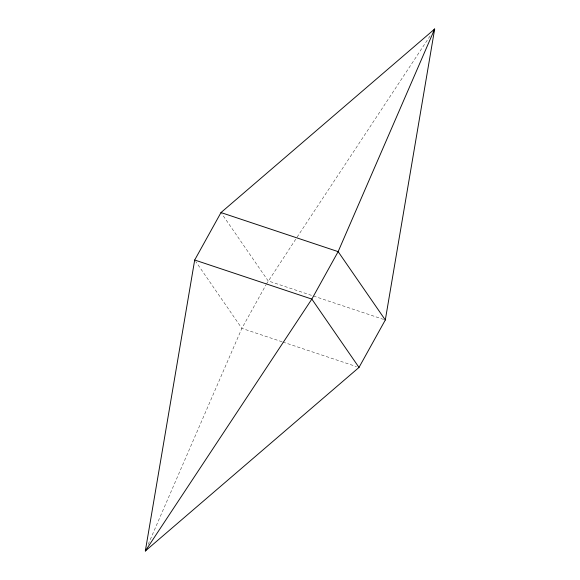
<?xml version="1.0" encoding="UTF-8"?>
<svg xmlns="http://www.w3.org/2000/svg" width="580" height="580" viewBox="0 0 580 580"><rect width="100%" height="100%" fill="white"/><g stroke="black" fill="none" stroke-linecap="round" stroke-linejoin="round"><path stroke-width="0.43" stroke-dasharray="2.9 2.17" d="M148.204 544.352L241.86 328.367L265.974 284.867M266.409 284.077L296.583 237.923M297.083 237.169L430.686 35.032M383.605 319.413L268.163 280.909L221.502 213.302M282.047 341.772L241.86 328.367L195.714 261.5M282.902 342.055L356.439 366.582"/><path stroke-width="0.87" d="M194.692 260.014L145.326 551L359.005 367.437L385.309 319.986L434.674 29L220.994 212.563L194.692 260.014L311.837 299.091L359.005 367.437M146.044 549.34L145.326 551L311.837 299.091L338.14 251.633L434.674 29L433.18 31.262M220.994 212.563L338.14 251.633L385.309 319.986"/></g></svg>
